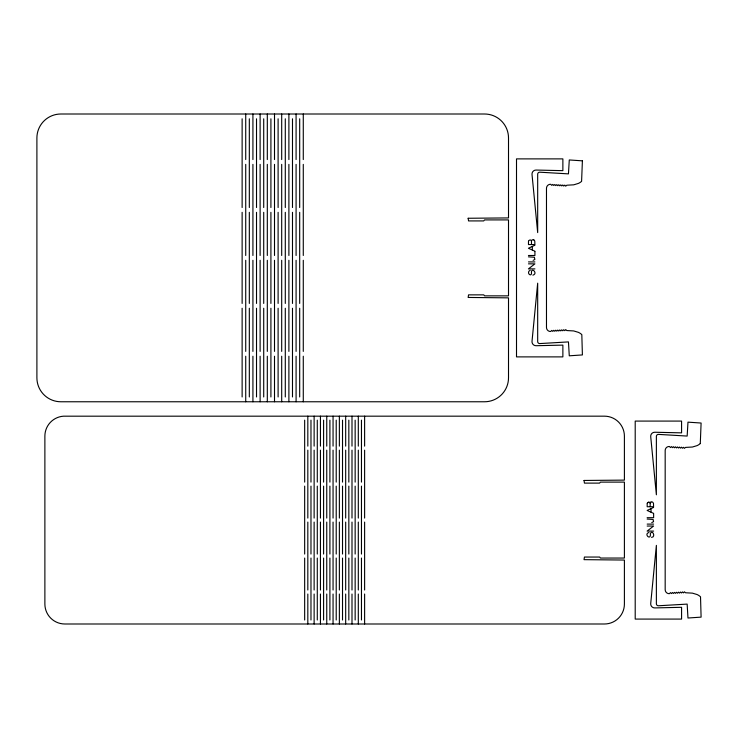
<?xml version="1.0" encoding="UTF-8"?>
<svg xmlns="http://www.w3.org/2000/svg" width="738" height="738" viewBox="0 0 738 738"><rect width="100%" height="100%" fill="white"/><g stroke="black" fill="none" stroke-linecap="round" stroke-linejoin="round"><path stroke-width="1.11" d="M647.3 503.224L647.374 503.03A7.343 7.343 0 0 1 647.853 502.569M650.879 502.071L650.593 502.412A5.148 5.148 0 0 0 650.169 503.113L650.169 506.711L653.582 506.748L653.481 503.27L652.604 502.108A1.891 1.891 0 0 0 650.888 502.108M700.288 443.547L701.1 423.031L687.973 422.154L687.161 436.066L658.499 434.387A2.002 2.002 0 0 0 656.377 436.389L656.377 494.792L650.713 436.628A3.994 3.994 0 0 1 654.781 432.247L681.58 432.855L681.58 421.084L635.206 421.084L635.206 619.081L681.58 619.081L681.58 607.309L654.781 607.918A3.994 3.994 0 0 1 650.713 603.527L656.377 545.364L656.377 603.776A2.002 2.002 0 0 0 658.499 605.769L687.161 604.099L687.973 618.01L701.1 617.134L700.519 596.83A12.269 12.269 0 0 0 699.273 595.815A13.053 13.053 0 0 0 698 595.003A13.718 13.718 0 0 0 697.041 594.524L692.401 593.14L685.482 592.752L684.43 591.811L683.489 592.863L682.438 591.922L681.497 592.983L680.436 592.042L679.504 593.094L678.443 592.162L677.502 593.214L676.451 592.273L675.51 593.334L674.458 592.393L673.517 593.444L672.456 592.513L671.525 593.564L670.464 592.623L669.412 593.684A3.994 3.994 0 0 1 665.178 589.699L665.178 450.466A3.994 3.994 0 0 1 669.412 446.481L670.464 447.542L671.525 446.601L672.456 447.652L673.517 446.711L674.458 447.772L675.51 446.831L676.451 447.892L677.502 446.951L678.443 448.003L679.504 447.062L680.436 448.123L681.497 447.182L682.438 448.234L683.489 447.302L684.43 448.353L685.482 447.412L692.428 447.025L697.041 445.632A12.887 12.887 0 0 0 700.297 443.547M534.921 245.219L528.436 248.263L534.921 251.197M653.628 507.421L647.134 510.456L653.628 513.39M647.973 502.467L648.315 502.32A1.356 1.356 0 0 1 648.794 502.218L648.84 502.218M532.901 275.145C538.666 273.614 530.594 265.745 531.48 273.669A1.347 1.347 0 0 1 530.161 274.868A2.389 2.389 0 0 1 530.253 270.293M648.951 532.439C643.259 534.146 651.377 541.323 650.326 533.353C652.872 529.367 655.851 537.467 651.525 537.347M533.851 239.887L534.782 241.077L534.884 244.555L528.473 244.555L528.482 241.935A3.939 3.939 0 0 1 528.528 241.243M650.169 506.711L647.18 506.748L647.18 504.128A3.939 3.939 0 0 1 647.244 503.371M533.122 260.376L534.865 259.462L534.386 257.248L528.436 256.852M528.436 255.496L534.921 255.496L534.921 251.492M528.473 263.853L534.884 263.853L528.436 268.9L534.921 268.9M647.134 517.689L653.628 517.689L653.628 513.685M647.134 519.054L653.093 519.451L653.564 521.655L651.765 522.578M647.171 526.046L653.582 526.046L647.134 531.092L653.628 531.092M528.473 261.907L534.884 261.925M647.18 524.1L653.582 524.118M533.842 239.915A1.891 1.891 0 0 0 532.19 239.905L531.895 240.219A5.148 5.148 0 0 0 531.471 240.92L531.471 244.509M651.027 508.611L651.027 512.209M532.329 246.418L532.329 250.007M364.618 416.167L364.618 446.139M364.618 450.143L364.618 518.085M364.618 522.08L364.618 590.022M364.618 594.025L364.618 623.997M361.463 420.162L361.463 482.117M361.463 486.111L361.463 554.053M361.463 558.048L361.463 620.003M358.308 416.167L358.308 446.139M358.308 450.143L358.308 518.085M358.308 522.08L358.308 590.022M358.308 594.025L358.308 623.997M355.153 420.162L355.153 482.117M355.153 486.111L355.153 554.053M355.153 558.048L355.153 620.003M351.998 416.167L351.998 446.139M351.998 450.143L351.998 518.085M351.998 522.08L351.998 590.022M351.998 594.025L351.998 623.997M348.834 420.162L348.834 482.117M348.834 486.111L348.834 554.053M348.834 558.048L348.834 620.003M345.679 416.167L345.679 446.139M345.679 450.143L345.679 518.085M345.679 522.08L345.679 590.022M345.679 594.025L345.679 623.997M342.524 420.162L342.524 482.117M342.524 486.111L342.524 554.053M342.524 558.048L342.524 620.003M339.369 416.167L339.369 446.139M339.369 450.143L339.369 518.085M339.369 522.08L339.369 590.022M339.369 594.025L339.369 623.997M336.214 420.162L336.214 482.117M336.214 486.111L336.214 554.053M336.214 558.048L336.214 620.003M333.059 416.167L333.059 446.139M333.059 450.143L333.059 518.085M333.059 522.08L333.059 590.022M333.059 594.025L333.059 623.997M329.904 420.162L329.904 482.117M329.904 486.111L329.904 554.053M329.904 558.048L329.904 620.003M326.75 416.167L326.75 446.139M326.75 450.143L326.75 518.085M326.75 522.08L326.75 590.022M326.75 594.025L326.75 623.997M323.595 420.162L323.595 482.117M323.595 486.111L323.595 554.053M323.595 558.048L323.595 620.003M320.44 416.167L320.44 446.139M320.44 450.143L320.44 518.085M320.44 522.08L320.44 590.022M320.44 594.025L320.44 623.997M317.285 420.162L317.285 482.117M317.285 486.111L317.285 554.053M317.285 558.048L317.285 620.003M314.13 416.167L314.13 446.139M314.13 450.143L314.13 518.085M314.13 522.08L314.13 590.022M314.13 594.025L314.13 623.997M310.975 420.162L310.975 482.117M310.975 486.111L310.975 554.053M310.975 558.048L310.975 620.003M307.82 416.167L307.82 446.139M307.82 450.143L307.82 518.085M307.82 522.08L307.82 590.022M307.82 594.025L307.82 623.997M304.665 420.162L304.665 482.117M304.665 486.111L304.665 554.053M304.665 558.048L304.665 620.003M303.281 114.003L303.281 159.565M303.281 164.362L303.281 255.486M303.281 260.283L303.281 351.408M303.281 356.205L303.281 401.767M299.683 118.8L299.683 207.526M299.683 212.323L299.683 303.447M299.683 308.244L299.683 396.97M296.086 114.003L296.086 159.565M296.086 164.362L296.086 255.486M296.086 260.283L296.086 351.408M296.086 356.205L296.086 401.767M292.488 118.8L292.488 207.526M292.488 212.323L292.488 303.447M292.488 308.244L292.488 396.97M288.89 114.003L288.89 159.565M288.89 164.362L288.89 255.486M288.89 260.283L288.89 351.408M288.89 356.205L288.89 401.767M285.292 118.8L285.292 207.526M285.292 212.323L285.292 303.447M285.292 308.244L285.292 396.97M281.695 114.003L281.695 159.565M281.695 164.362L281.695 255.486M281.695 260.283L281.695 351.408M281.695 356.205L281.695 401.767M278.106 118.8L278.106 207.526M278.106 212.323L278.106 303.447M278.106 308.244L278.106 396.97M274.508 114.003L274.508 159.565M274.508 164.362L274.508 255.486M274.508 260.283L274.508 351.408M274.508 356.205L274.508 401.767M270.911 118.8L270.911 207.526M270.911 212.323L270.911 303.447M270.911 308.244L270.911 396.97M267.313 114.003L267.313 159.565M267.313 164.362L267.313 255.486M267.313 260.283L267.313 351.408M267.313 356.205L267.313 401.767M263.715 118.8L263.715 207.526M263.715 212.323L263.715 303.447M263.715 308.244L263.715 396.97M260.117 114.003L260.117 159.565M260.117 164.362L260.117 255.486M260.117 260.283L260.117 351.408M260.117 356.205L260.117 401.767M256.52 118.8L256.52 207.526M256.52 212.323L256.52 303.447M256.52 308.244L256.52 396.97M252.922 114.003L252.922 159.565M252.922 164.362L252.922 255.486M252.922 260.283L252.922 351.408M252.922 356.205L252.922 401.767M249.324 118.8L249.324 207.526M249.324 212.323L249.324 303.447M249.324 308.244L249.324 396.97M245.726 114.003L245.726 159.565M245.726 164.362L245.726 255.486M245.726 260.283L245.726 351.408M245.726 356.205L245.726 401.767M242.129 118.8L242.129 207.526M242.129 212.323L242.129 303.447M242.129 308.244L242.129 396.97M531.461 240.92A2.177 2.177 0 0 0 530.899 240.247A0.987 0.987 0 0 0 530.142 240.007A1.356 1.356 0 0 0 529.607 240.127L529.155 240.376A7.343 7.343 0 0 0 528.676 240.828M648.859 502.108A1.624 1.624 0 0 1 650.095 503.141M582.402 160.838L581.59 181.345A12.887 12.887 0 0 1 578.343 183.43L573.721 184.823L566.784 185.22L565.732 186.161L564.791 185.1L563.731 186.041L562.79 184.989L561.738 185.921L560.797 184.869L559.745 185.81L558.804 184.749L557.753 185.69L556.812 184.638L555.751 185.579L554.81 184.518L553.758 185.459L552.817 184.408L551.766 185.339L550.714 184.279A3.994 3.994 0 0 0 546.48 188.273L546.48 327.497A3.994 3.994 0 0 0 550.714 331.491L551.766 330.43L552.817 331.371L553.758 330.31L554.81 331.251L555.751 330.2L556.812 331.131L557.753 330.08L558.804 331.021L559.745 329.96L560.797 330.901L561.738 329.849L562.79 330.781L563.731 329.729L564.791 330.67L565.732 329.609L566.784 330.55L573.694 330.938L578.343 332.331A13.718 13.718 0 0 1 579.293 332.81A13.053 13.053 0 0 1 580.465 333.53A12.269 12.269 0 0 1 581.821 334.628L582.402 354.932L569.275 355.808L568.454 341.906L539.792 343.576A2.002 2.002 0 0 1 537.679 341.583L537.679 283.171L532.015 341.334A3.994 3.994 0 0 0 536.083 345.716L562.873 345.116L562.873 356.888L516.508 356.888L516.508 158.882L562.873 158.882L562.873 170.653L536.083 170.054A3.994 3.994 0 0 0 532.015 174.436L537.679 232.599L537.679 174.186A2.002 2.002 0 0 1 539.792 172.194L568.454 173.873L569.275 159.962L582.402 160.838M468.15 218.263L468.547 220.92L483.731 220.92L484.534 219.915L508.51 219.915L508.51 295.855L484.534 295.855L483.787 294.859L468.547 294.859L468.141 297.451L508.51 297.857L508.51 377.791A23.976 23.976 0 0 1 484.534 401.767L60.876 401.767A23.976 23.976 0 0 1 36.9 377.791L36.9 137.988A23.976 23.976 0 0 1 60.876 114.003L484.534 114.003A23.976 23.976 0 0 1 508.51 137.988L508.51 217.922L468.15 218.263M584.035 480.456L584.431 483.113L599.625 483.113L600.418 482.117L624.403 482.117L624.403 558.048L600.418 558.048L599.68 557.052L584.431 557.052L584.035 559.653L624.403 560.05L624.403 604.016A19.981 19.981 0 0 1 604.422 623.997L64.861 623.997A19.981 19.981 0 0 1 44.88 604.016L44.88 436.121A19.981 19.981 0 0 1 63.496 416.186L604.422 416.167A19.981 19.981 0 0 1 624.403 436.149L624.403 480.115L584.035 480.456"/></g></svg>
